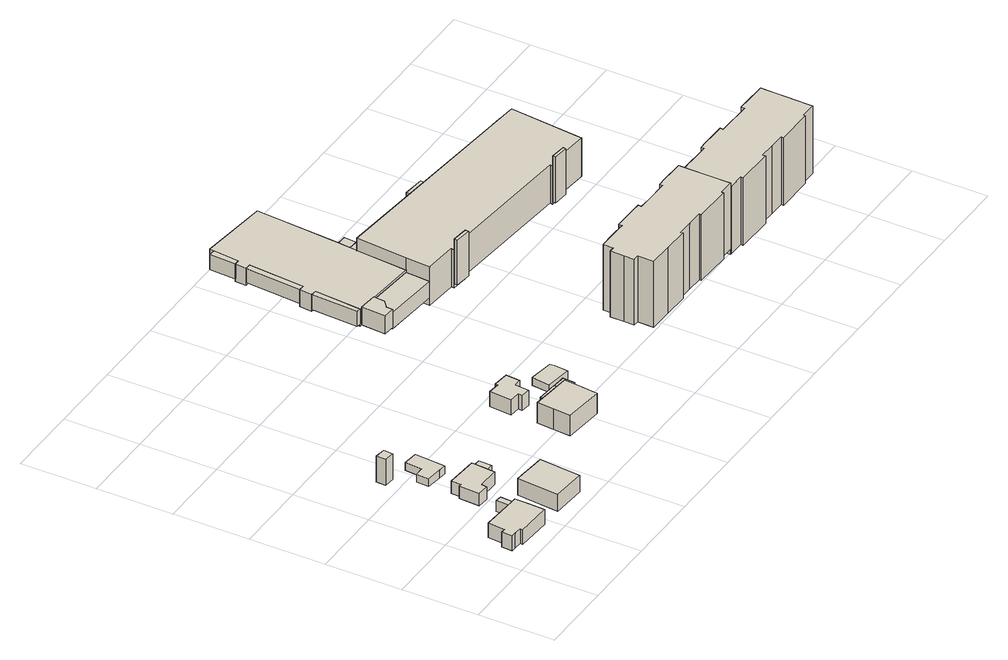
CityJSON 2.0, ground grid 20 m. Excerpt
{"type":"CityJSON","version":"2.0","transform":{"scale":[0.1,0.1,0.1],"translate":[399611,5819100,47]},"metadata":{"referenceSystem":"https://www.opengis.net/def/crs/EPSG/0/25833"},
"CityObjects":{
"building1":{"type":"Building","attributes":{"Gemeindeschluessel":"11000011","BezugspunktDach":"2200","function":"31001_1010","measuredHeight":4.46,"storeysAboveGround":1},"address":[{"country":"Germany","locality":"Berlin","thoroughfareNumber":"152","thoroughfareName":"Hohenschönhauser Weg"}],"geometry":[{"type":"Solid","lod":"1","boundaries":[[[[0,1,2,3,4,5,6,7,8,9,10]],[[11,12,13,14,15,16,17,18,19,20,21]],[[11,21,10,9]],[[12,11,9,8]],[[13,12,8,7]],[[14,13,7,6]],[[15,14,6,5]],[[16,15,5,4]],[[17,16,4,3]],[[18,17,3,2]],[[19,18,2,1]],[[20,19,1,0]],[[21,20,0,10]]]]}]},
"building2":{"type":"Building","attributes":{"Gemeindeschluessel":"11000011","BezugspunktDach":"2200","function":"31001_2143","measuredHeight":2.97,"storeysAboveGround":1},"address":[{"country":"Germany","locality":"Berlin","thoroughfareNumber":"152 (2)","thoroughfareName":"Hohenschönhauser Weg"}],"geometry":[{"type":"Solid","lod":"1","boundaries":[[[[22,23,24,25]],[[26,27,28,29]],[[26,29,25,24]],[[27,26,24,23]],[[28,27,23,22]],[[29,28,22,25]]]]}]},
"building3":{"type":"Building","attributes":{"Gemeindeschluessel":"11000011","BezugspunktDach":"2200","function":"31001_2143","measuredHeight":7.15,"storeysAboveGround":1},"address":[{"country":"Germany","locality":"Berlin","thoroughfareNumber":"17 (3)","thoroughfareName":"Seddiner Straße"}],"geometry":[{"type":"Solid","lod":"1","boundaries":[[[[30,31,32,33]],[[34,35,36,37]],[[34,37,33,32]],[[35,34,32,31]],[[36,35,31,30]],[[37,36,30,33]]]]}]},
"building4":{"type":"Building","attributes":{"Gemeindeschluessel":"11000011","function":"31001_1313"},"address":[{"country":"Germany","locality":"Berlin","thoroughfareNumber":"166","thoroughfareName":"Hohenschönhauser Weg"}],"children":["building4-1","building4-2"]},
"building4-1":{"type":"BuildingPart","attributes":{"BezugspunktDach":"2200","measuredHeight":4.74,"storeysAboveGround":1},"parents":["building4"],"geometry":[{"type":"MultiSurface","lod":"1","boundaries":[[[38,39,40,41,42,43,44,45,46]],[[47,48,49,50,51,52,53,54,55]],[[47,55,46,45]],[[48,47,45,44]],[[49,48,44,43]],[[50,49,43,42]],[[56,57,42,41]],[[52,51,41,40]],[[53,52,40,39]],[[54,53,39,38]],[[55,54,38,46]],[[51,50,57,56]]]}]},
"building4-2":{"type":"BuildingPart","attributes":{"BezugspunktDach":"2200","measuredHeight":2.37,"storeysAboveGround":1},"parents":["building4"],"geometry":[{"type":"Solid","lod":"1","boundaries":[[[[58,59,57,56]],[[50,60,61,51]],[[60,50,57,59]],[[61,60,59,58]],[[51,61,58,56]],[[50,51,56,57]]]]}]},
"building5":{"type":"Building","attributes":{"Gemeindeschluessel":"11000011","BezugspunktDach":"2200","function":"31001_1010","measuredHeight":5.58,"storeysAboveGround":1},"address":[{"country":"Germany","locality":"Berlin","thoroughfareNumber":"164","thoroughfareName":"Hohenschönhauser Weg"}],"geometry":[{"type":"Solid","lod":"1","boundaries":[[[[62,63,64,65]],[[66,67,68,69]],[[66,69,65,64]],[[67,66,64,63]],[[68,67,63,62]],[[69,68,62,65]]]]}]},
"building6":{"type":"Building","attributes":{"Gemeindeschluessel":"11000011","BezugspunktDach":"2200","function":"31001_1010","measuredHeight":3.25,"storeysAboveGround":1},"address":[{"country":"Germany","locality":"Berlin","thoroughfareNumber":"168","thoroughfareName":"Hohenschönhauser Weg"}],"geometry":[{"type":"Solid","lod":"1","boundaries":[[[[70,71,72,73,74,75,76,77]],[[78,79,80,81,82,83,84,85]],[[78,85,77,76]],[[79,78,76,75]],[[80,79,75,74]],[[81,80,74,73]],[[82,81,73,72]],[[83,82,72,71]],[[84,83,71,70]],[[85,84,70,77]]]]}]},
"building7":{"type":"Building","attributes":{"Gemeindeschluessel":"11000011","BezugspunktDach":"2200","function":"31001_1010","measuredHeight":7.48,"storeysAboveGround":1},"address":[{"country":"Germany","locality":"Berlin","thoroughfareNumber":"176","thoroughfareName":"Hohenschönhauser Weg"}],"geometry":[{"type":"Solid","lod":"1","boundaries":[[[[86,87,88,89,90,91,92,93]],[[94,95,96,97,98,99,100,101]],[[94,101,93,92]],[[95,94,92,91]],[[96,95,91,90]],[[97,96,90,89]],[[98,97,89,88]],[[99,98,88,87]],[[100,99,87,86]],[[101,100,86,93]]]]}]},
"building8":{"type":"Building","attributes":{"Gemeindeschluessel":"11000011","BezugspunktDach":"2200","function":"31001_1010","measuredHeight":4.24,"storeysAboveGround":1},"address":[{"country":"Germany","locality":"Berlin","thoroughfareNumber":"174","thoroughfareName":"Hohenschönhauser Weg"}],"geometry":[{"type":"Solid","lod":"1","boundaries":[[[[102,103,104,105,106,107,108,109,110,111]],[[112,113,114,115,116,117,118,119,120,121]],[[112,121,111,110]],[[113,112,110,109]],[[114,113,109,108]],[[115,114,108,107]],[[116,115,107,106]],[[117,116,106,105]],[[118,117,105,104]],[[119,118,104,103]],[[120,119,103,102]],[[121,120,102,111]]]]}]},
"building9":{"type":"Building","attributes":{"Gemeindeschluessel":"11000011","BezugspunktDach":"2200","function":"31001_2463","measuredHeight":3.29,"storeysAboveGround":1},"address":[{"country":"Germany","locality":"Berlin","thoroughfareNumber":"176 (1)","thoroughfareName":"Hohenschönhauser Weg"}],"geometry":[{"type":"Solid","lod":"1","boundaries":[[[[122,123,124,125]],[[126,127,97,96]],[[126,96,125,124]],[[127,126,124,123]],[[97,127,123,122]],[[96,97,122,125]]]]}]},
"building10":{"type":"Building","attributes":{"Gemeindeschluessel":"11000011","BezugspunktDach":"2200","function":"51009_1610","measuredHeight":3.32,"storeysAboveGround":0},"address":[{"country":"Germany","locality":"Berlin"}],"geometry":[{"type":"Solid","lod":"1","boundaries":[[[[128,129,130,131]],[[127,132,133,98]],[[127,98,131,130]],[[132,127,130,129]],[[133,132,129,128]],[[98,133,128,131]]]]}]},
"building11":{"type":"Building","attributes":{"Gemeindeschluessel":"11000011","BezugspunktDach":"2200","function":"31001_2143","measuredHeight":2.13,"storeysAboveGround":1},"address":[{"country":"Germany","locality":"Berlin","thoroughfareNumber":"174 (1)","thoroughfareName":"Hohenschönhauser Weg"}],"geometry":[{"type":"Solid","lod":"1","boundaries":[[[[134,135,136,137,138]],[[139,140,141,142,143]],[[139,143,138,137]],[[140,139,137,136]],[[141,140,136,135]],[[142,141,135,134]],[[143,142,134,138]]]]}]},
"building12":{"type":"Building","attributes":{"Gemeindeschluessel":"11000011","BezugspunktDach":"2200","function":"51009_1610","measuredHeight":4.97,"storeysAboveGround":0},"address":[{"country":"Germany","locality":"Berlin"}],"geometry":[{"type":"Solid","lod":"1","boundaries":[[[[144,145,146,147,148,149]],[[150,151,152,153,154,155]],[[150,155,149,148]],[[151,150,148,147]],[[152,151,147,146]],[[153,152,146,145]],[[154,153,145,144]],[[155,154,144,149]]]]}]},
"building13":{"type":"Building","attributes":{"Gemeindeschluessel":"11000011","BezugspunktDach":"2200","function":"51009_1610","measuredHeight":4.25,"storeysAboveGround":0},"address":[{"country":"Germany","locality":"Berlin"}],"geometry":[{"type":"Solid","lod":"1","boundaries":[[[[156,157,158,159]],[[160,161,162,163]],[[160,163,159,158]],[[161,160,158,157]],[[162,161,157,156]],[[163,162,156,159]]]]}]},
"building14":{"type":"Building","attributes":{"Gemeindeschluessel":"11000011","BezugspunktDach":"2200","function":"51009_1610","measuredHeight":4.07,"storeysAboveGround":0},"address":[{"country":"Germany","locality":"Berlin"}],"geometry":[{"type":"Solid","lod":"1","boundaries":[[[[164,165,166,167]],[[168,169,170,171]],[[168,171,167,166]],[[169,168,166,165]],[[170,169,165,164]],[[171,170,164,167]]]]}]},
"building15":{"type":"Building","attributes":{"Gemeindeschluessel":"11000011","BezugspunktDach":"2200","function":"51009_1610","measuredHeight":4.23,"storeysAboveGround":0},"address":[{"country":"Germany","locality":"Berlin"}],"geometry":[{"type":"Solid","lod":"1","boundaries":[[[[172,173,174,175]],[[176,177,178,179]],[[176,179,175,174]],[[177,176,174,173]],[[178,177,173,172]],[[179,178,172,175]]]]}]},
"building16":{"type":"Building","attributes":{"Gemeindeschluessel":"11000011","BezugspunktDach":"2200","function":"51009_1610","measuredHeight":12.4,"storeysAboveGround":0},"address":[{"country":"Germany","locality":"Berlin"}],"geometry":[{"type":"Solid","lod":"1","boundaries":[[[[180,181,182,183]],[[184,185,186,187]],[[184,187,183,182]],[[185,184,182,181]],[[186,185,181,180]],[[187,186,180,183]]]]}]},
"building17":{"type":"Building","attributes":{"Gemeindeschluessel":"11000011","BezugspunktDach":"2200","function":"51009_1610","measuredHeight":14.89,"storeysAboveGround":0},"address":[{"country":"Germany","locality":"Berlin"}],"geometry":[{"type":"Solid","lod":"1","boundaries":[[[[188,189,190,191]],[[192,193,194,195]],[[192,195,191,190]],[[193,192,190,189]],[[194,193,189,188]],[[195,194,188,191]]]]}]},
"building18":{"type":"Building","attributes":{"Gemeindeschluessel":"11000011","BezugspunktDach":"2200","function":"31001_1120","measuredHeight":20.99,"storeysAboveGround":5},"address":[{"country":"Germany","locality":"Berlin","thoroughfareNumber":"7, 9","thoroughfareName":"Seddiner Straße"}],"geometry":[{"type":"Solid","lod":"1","boundaries":[[[[196,197,198,199,200,201,202,203,204,205,206,207,208,209,210,211,212,213,214,215,216,217,218,219,220,221,222,223,224,225,226,227,228]],[[229,230,231,232,233,234,235,236,237,238,239,240,241,242,243,244,245,246,247,248,249,250,251,252,253,254,255,256,257,258,259,260,261]],[[229,261,228,227]],[[230,229,227,226]],[[231,230,226,225]],[[232,231,225,224]],[[233,232,224,223]],[[234,233,223,222]],[[235,234,222,221]],[[236,235,221,220]],[[237,236,220,219]],[[238,237,219,218]],[[239,238,218,217]],[[240,239,217,216]],[[241,240,216,215]],[[242,241,215,214]],[[243,242,214,213]],[[244,243,213,212]],[[245,244,212,211]],[[246,245,211,210]],[[247,246,210,209]],[[248,247,209,208]],[[249,248,208,207]],[[250,249,207,206]],[[251,250,206,205]],[[252,251,205,204]],[[253,252,204,203]],[[254,253,203,202]],[[255,254,202,201]],[[256,255,201,200]],[[257,256,200,199]],[[258,257,199,198]],[[259,258,198,197]],[[260,259,197,196]],[[261,260,196,228]]]]}]},
"building19":{"type":"Building","attributes":{"Gemeindeschluessel":"11000011","function":"31001_2010"},"address":[{"country":"Germany","locality":"Berlin","thoroughfareNumber":"8","thoroughfareName":"Seddiner Straße"}],"children":["building19-1","building19-2","building19-3"]},
"building19-1":{"type":"BuildingPart","attributes":{"BezugspunktDach":"2200","measuredHeight":10.74,"storeysAboveGround":2},"parents":["building19"],"geometry":[{"type":"MultiSurface","lod":"1","boundaries":[[[262,263,264,265,266,267,268,269,270,271,272,273,274,275]],[[276,277,278,279,280,281,282,283,284,285,286,287,288,289]],[[290,276,289,275,274],[291,292,293,290],[294,292,291,295]],[[296,297,274,273]],[[277,276,298,299]],[[278,277,273,272]],[[279,278,272,271]],[[280,279,271,270]],[[281,280,270,269]],[[282,281,269,268]],[[283,282,268,267]],[[284,283,267,266]],[[285,284,266,265]],[[286,285,265,264]],[[287,286,264,263]],[[288,287,263,262]],[[289,288,262,275]],[[290,293,292,291]],[[291,292,294,295]],[[299,298,297,296]]]}]},
"building19-2":{"type":"BuildingPart","attributes":{"BezugspunktDach":"2200","measuredHeight":5.92,"storeysAboveGround":2},"parents":["building19"],"geometry":[{"type":"MultiSurface","lod":"1","boundaries":[[[295,291,290,300,301,302,303,304]],[[305,306,307,308,293,292,294,309]],[[305,309,304,303]],[[306,305,303,302]],[[307,306,302,301]],[[308,307,301,300]],[[293,308,310,311,298,290]],[[309,294,295,304]],[[300,290,298,311,310]],[[292,293,290,291]],[[292,291,295,294]]]}]},
"building19-3":{"type":"BuildingPart","attributes":{"BezugspunktDach":"2200","measuredHeight":4.86,"storeysAboveGround":2},"parents":["building19"],"geometry":[{"type":"Solid","lod":"1","boundaries":[[[[157,156,312,313,297,296,314,315,316,173,172,175,166,165,164,167,158]],[[317,318,319,320,321,322,323,324,325,326,299,298,311,327,328,329,330]],[[317,330,158,167]],[[318,317,167,164]],[[319,318,164,165]],[[320,319,165,166]],[[321,320,166,175]],[[322,321,175,172]],[[323,322,172,173]],[[324,323,173,316]],[[325,324,316,315]],[[326,325,315,314]],[[299,326,314,296]],[[311,300,290,298,297,313]],[[327,311,313,312]],[[328,327,312,156]],[[329,328,156,157]],[[330,329,157,158]],[[298,299,296,297]],[[298,290,300,311]]]]}]},
"building20":{"type":"Building","attributes":{"Gemeindeschluessel":"11000011","BezugspunktDach":"2200","function":"51009_1610","measuredHeight":4.64,"storeysAboveGround":0},"address":[{"country":"Germany","locality":"Berlin"}],"geometry":[{"type":"Solid","lod":"1","boundaries":[[[[331,332,333,334]],[[335,336,337,338]],[[335,338,334,333]],[[336,335,333,332]],[[337,336,332,331]],[[338,337,331,334]]]]}]},
"building21":{"type":"Building","attributes":{"Gemeindeschluessel":"11000011","function":"51009_1610"},"address":[{"country":"Germany","locality":"Berlin"}],"children":["building21-1","building21-2","building21-3"]},
"building21-1":{"type":"BuildingPart","attributes":{"BezugspunktDach":"2200","measuredHeight":5.96,"storeysAboveGround":0},"parents":["building21"],"geometry":[{"type":"MultiSurface","lod":"1","boundaries":[[[339,340,341,342,343,344,345,346,347,348]],[[349,350,351,352,353,354,355,356,357,358]],[[349,358,348,347]],[[350,349,347,346]],[[351,359,360,346,345]],[[352,351,345,344]],[[361,362,352,344,343]],[[354,353,343,342]],[[355,354,342,341]],[[356,355,341,340]],[[357,356,340,339]],[[358,357,339,348]],[[350,360,359,351]],[[353,352,362,361]]]}]},
"building21-2":{"type":"BuildingPart","attributes":{"BezugspunktDach":"2200","measuredHeight":4.93,"storeysAboveGround":0},"parents":["building21"],"geometry":[{"type":"Solid","lod":"1","boundaries":[[[[361,363,364,362]],[[365,366,353,352]],[[365,352,362,364]],[[366,365,364,363]],[[353,366,363,361]],[[353,361,362,352]]]]}]},
"building21-3":{"type":"BuildingPart","attributes":{"BezugspunktDach":"2200","measuredHeight":4.93,"storeysAboveGround":0},"parents":["building21"],"geometry":[{"type":"Solid","lod":"1","boundaries":[[[[359,367,368,360]],[[369,370,351,350]],[[369,350,360,368]],[[370,369,368,367]],[[351,370,367,359]],[[350,351,359,360]]]]}]},
"building22":{"type":"Building","attributes":{"Gemeindeschluessel":"11000011","BezugspunktDach":"2200","function":"51009_1610","measuredHeight":12.74,"storeysAboveGround":0},"address":[{"country":"Germany","locality":"Berlin"}],"geometry":[{"type":"Solid","lod":"1","boundaries":[[[[371,372,373,374]],[[375,376,377,378]],[[375,378,374,373]],[[376,375,373,372]],[[377,376,372,371]],[[378,377,371,374]]]]}]},
"building23":{"type":"Building","attributes":{"Gemeindeschluessel":"11000011","BezugspunktDach":"2200","function":"51009_1610","measuredHeight":3.06,"storeysAboveGround":0},"address":[{"country":"Germany","locality":"Berlin"}],"geometry":[{"type":"Solid","lod":"1","boundaries":[[[[379,380,381,382,383,384,385]],[[386,387,388,389,390,391,392]],[[386,392,385,384]],[[387,386,384,383]],[[388,387,383,382]],[[389,388,382,381]],[[390,389,381,380]],[[391,390,380,379]],[[392,391,379,385]]]]}]},
"building24":{"type":"Building","attributes":{"Gemeindeschluessel":"11000011","BezugspunktDach":"2200","function":"31001_1120","measuredHeight":20.4,"storeysAboveGround":6},"address":[{"country":"Germany","locality":"Berlin","thoroughfareNumber":"3, 5","thoroughfareName":"Seddiner Straße"}],"geometry":[{"type":"Solid","lod":"1","boundaries":[[[[393,394,395,396,397,398,399,400,401,402,403,404,405,406,407,408,409,410,411,412,413,414,415,416,417,418,419,420,421,422,423,424,425]],[[426,427,428,429,430,431,432,433,434,435,436,437,438,439,440,441,442,443,444,445,446,447,448,449,450,451,452,453,454,455,456,457,458]],[[426,458,425,424]],[[427,426,424,423]],[[428,427,423,422]],[[429,428,422,421]],[[430,429,421,420]],[[431,430,420,419]],[[432,431,419,418]],[[433,432,418,417]],[[434,433,417,416]],[[435,434,416,415]],[[436,435,415,414]],[[437,436,414,413]],[[438,437,413,412]],[[439,438,412,411]],[[440,439,411,410]],[[441,440,410,409]],[[442,441,409,408]],[[443,442,408,407]],[[444,443,407,406]],[[445,444,406,405]],[[446,445,405,404]],[[447,446,404,403]],[[448,447,403,402]],[[449,448,402,401]],[[450,449,401,400]],[[451,450,400,399]],[[452,451,399,398]],[[453,452,398,397]],[[454,453,397,396]],[[455,454,396,395]],[[456,455,395,394]],[[457,456,394,393]],[[458,457,393,425]]]]}]}
},
"vertices":[
[18,26,88],[38,25,88],[37,18,88],[131,13,88],[133,58,88],[134,93,88],[118,94,88],[22,99,88],[19,54,88],[6,55,88],[4,26,88],[6,55,47],[19,54,47],[22,99,47],[118,94,47],[134,93,47],[133,58,47],[131,13,47],[37,18,47],[38,25,47],[18,26,47],[4,26,47],
[134,93,78],[136,132,78],[119,134,78],[118,94,78],[119,134,48],[136,132,48],[134,93,48],[118,94,48],
[116,403,116],[118,428,116],[90,431,116],[88,406,116],[90,431,44],[118,428,44],[116,403,44],[88,406,44],
[154,178,79],[156,193,79],[214,191,79],[216,218,79],[219,254,79],[135,260,79],[134,234,79],[127,235,79],[124,181,79],[127,235,44],[134,234,44],[135,260,44],[219,254,44],[216,218,44],[214,191,44],[156,193,44],[154,178,44],[124,181,44],[216,218,68],[219,254,68],
[246,217,68],[248,252,68],[248,252,44],[246,217,44],
[287,10,88],[297,119,88],[207,127,88],[197,16,88],[207,127,41],[297,119,41],[287,10,41],[197,16,41],
[175,313,66],[194,311,66],[201,392,66],[181,394,66],[162,396,66],[158,351,66],[134,351,66],[132,318,66],[134,351,44],[158,351,44],[162,396,44],[181,394,44],[201,392,44],[194,311,44],[175,313,44],[132,318,44],
[578,130,95],[583,175,95],[587,217,95],[587,220,95],[530,225,95],[479,230,95],[475,185,95],[472,140,95],[475,185,38],[479,230,38],[530,225,38],[587,220,38],[587,217,38],[583,175,38],[578,130,38],[472,140,38],
[504,294,81],[503,283,81],[528,280,81],[532,318,81],[551,317,81],[554,355,81],[512,359,81],[511,352,81],[480,355,81],[475,296,81],[480,355,39],[511,352,39],[512,359,39],[554,355,39],[551,317,39],[532,318,39],[528,280,39],[503,283,39],[504,294,39],[475,296,39],
[587,220,68],[589,249,68],[533,253,68],[530,225,68],[533,253,38],[589,249,38],
[623,214,67],[625,246,67],[589,249,67],[587,217,67],[625,246,38],[623,214,38],
[665,256,59],[669,294,59],[667,305,59],[603,314,59],[597,266,59],[603,314,37],[667,305,37],[669,294,37],[665,256,37],[597,266,37],
[631,696,97],[632,713,97],[650,728,97],[653,758,97],[605,762,97],[600,698,97],[605,762,47],[653,758,47],[650,728,47],[632,713,47],[631,696,47],[600,698,47],
[599,763,94],[610,886,94],[595,887,94],[587,764,94],[595,887,52],[610,886,52],[599,763,52],[587,764,52],
[613,920,94],[625,1067,94],[610,1068,94],[599,921,94],[610,1068,54],[625,1067,54],[613,920,54],[599,921,54],
[627,1098,94],[634,1165,94],[616,1167,94],[612,1097,94],[616,1167,52],[634,1165,52],[627,1098,52],[612,1097,52],
[909,654,158],[909,663,158],[866,668,158],[865,659,158],[866,668,33],[909,663,33],[909,654,33],[865,659,33],
[1003,331,178],[1067,330,178],[1068,347,178],[1002,348,178],[1068,347,29],[1067,330,29],[1003,331,29],[1002,348,29],
[960,240,203],[959,198,203],[1024,197,203],[1090,195,203],[1089,201,203],[1130,200,203],[1172,200,203],[1172,194,203],[1271,192,203],[1272,198,203],[1313,197,203],[1313,218,203],[1314,234,203],[1314,262,203],[1314,266,203],[1314,300,203],[1314,326,203],[1315,335,203],[1250,336,203],[1229,336,203],[1229,328,203],[1164,328,203],[1133,329,203],[1134,338,203],[1068,339,203],[1047,339,203],[1047,330,203],[1003,331,203],[961,331,203],[960,304,203],[946,304,203],[945,267,203],[945,241,203],[945,267,19],[946,304,19],[960,304,19],[961,331,19],[1003,331,19],[1047,330,19],[1047,339,19],[1068,339,19],[1134,338,19],[1133,329,19],[1164,328,19],[1229,328,19],[1229,336,19],[1250,336,19],[1315,335,19],[1314,326,19],[1314,300,19],[1314,266,19],[1314,262,19],[1314,234,19],[1313,218,19],[1313,197,19],[1272,198,19],[1271,192,19],[1172,194,19],[1172,200,19],[1130,200,19],[1089,201,19],[1090,195,19],[1024,197,19],[959,198,19],[960,240,19],[945,241,19],
[867,676,128],[866,668,128],[909,663,128],[910,672,128],[1263,642,128],[1262,635,128],[1303,631,128],[1305,639,128],[1390,632,128],[1411,827,128],[1404,828,128],[796,883,128],[784,747,128],[779,683,128],[784,747,21],[796,883,21],[1404,828,21],[1411,827,21],[1390,632,21],[1305,639,21],[1303,631,21],[1262,635,21],[1263,642,21],[910,672,21],[909,663,21],[866,668,21],[867,676,21],[779,683,21],[784,747,88],[782,715,88],[782,715,43],[784,747,43],[779,683,43],[779,683,88],[796,883,94],[784,747,94],[784,747,46],[796,883,46],
[653,758,88],[650,728,88],[648,727,88],[632,713,88],[631,696,88],[632,713,43],[648,727,43],[650,728,43],[653,758,43],[631,696,43],[653,758,78],[653,758,46],
[605,762,94],[653,758,94],[801,939,94],[819,1157,94],[635,1177,94],[599,921,46],[613,920,46],[625,1067,46],[610,1068,46],[612,1097,46],[627,1098,46],[634,1165,46],[635,1177,46],[819,1157,46],[801,939,46],[605,762,46],[599,763,46],[610,886,46],[595,887,46],
[1164,328,71],[1250,327,71],[1250,343,71],[1163,345,71],[1250,343,25],[1250,327,25],[1164,328,25],[1163,345,25],
[1404,828,93],[1406,842,93],[1407,856,93],[1111,878,93],[1111,879,93],[1055,883,93],[830,900,93],[798,903,93],[797,893,93],[796,883,93],[797,893,38],[798,903,38],[830,900,38],[1055,883,38],[1111,879,38],[1111,878,38],[1407,856,38],[1406,842,38],[1404,828,38],[796,883,38],[830,900,88],[798,903,88],[1111,879,88],[1055,883,88],
[1112,896,88],[1056,901,88],[1056,901,38],[1112,896,38],
[833,937,88],[801,939,88],[801,939,38],[833,937,38],
[1302,623,156],[1303,631,156],[1262,635,156],[1262,627,156],[1262,635,28],[1303,631,28],[1302,623,28],[1262,627,28],
[1387,325,43],[1415,325,43],[1435,325,43],[1435,333,43],[1435,340,43],[1349,342,43],[1348,326,43],[1349,342,13],[1435,340,13],[1435,333,13],[1435,325,13],[1415,325,13],[1387,325,13],[1348,326,13],
[1313,197,192],[1317,197,192],[1359,197,192],[1359,190,192],[1458,188,192],[1458,195,192],[1500,195,192],[1540,194,192],[1540,187,192],[1640,187,192],[1641,192,192],[1682,192,192],[1682,211,192],[1683,257,192],[1684,292,192],[1684,321,192],[1685,330,192],[1618,331,192],[1598,332,192],[1597,322,192],[1501,324,192],[1502,332,192],[1435,333,192],[1415,333,192],[1415,325,192],[1387,325,192],[1348,326,192],[1314,326,192],[1314,300,192],[1314,266,192],[1314,262,192],[1314,234,192],[1313,218,192],[1314,234,3],[1314,262,3],[1314,266,3],[1314,300,3],[1314,326,3],[1348,326,3],[1387,325,3],[1415,325,3],[1415,333,3],[1435,333,3],[1502,332,3],[1501,324,3],[1597,322,3],[1598,332,3],[1618,331,3],[1685,330,3],[1684,321,3],[1684,292,3],[1683,257,3],[1682,211,3],[1682,192,3],[1641,192,3],[1640,187,3],[1540,187,3],[1540,194,3],[1500,195,3],[1458,195,3],[1458,188,3],[1359,190,3],[1359,197,3],[1317,197,3],[1313,197,3],[1313,218,3]
]}
